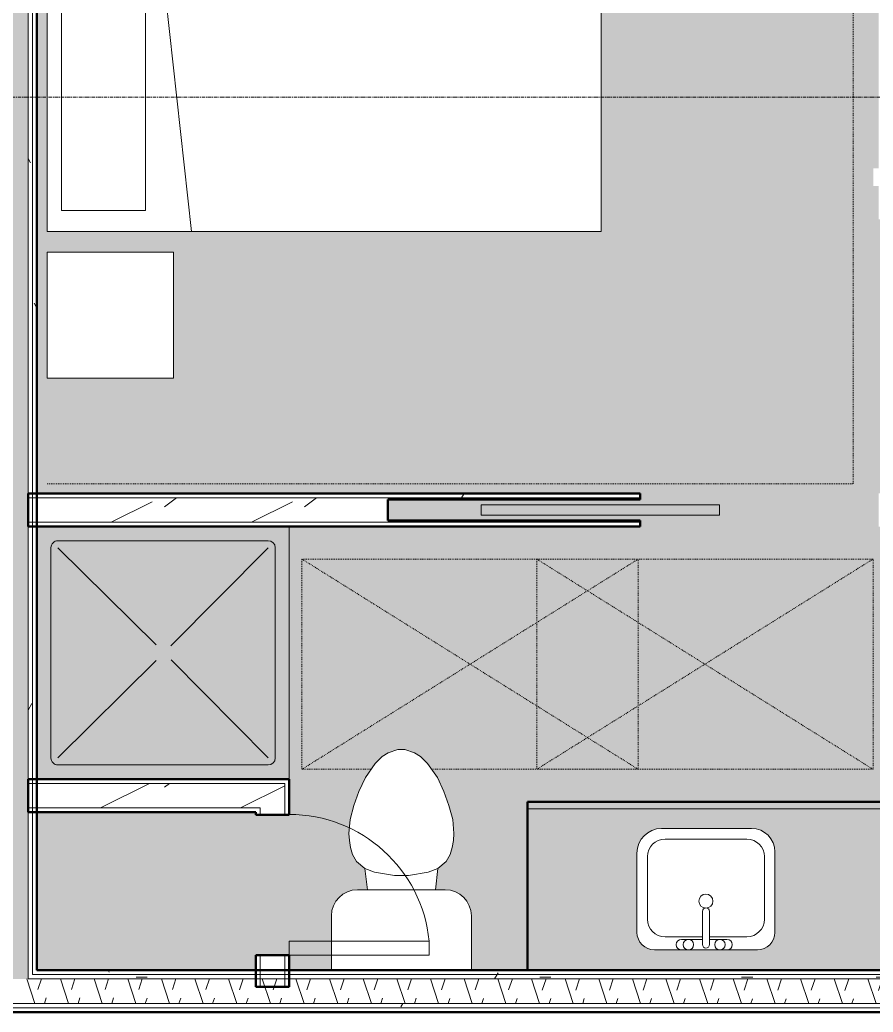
# Model space of a CAD drawing. Header units: inches. Extents: x -4294 to -464, y 9706 to 12475.
# Drawn here: x -3338.2 to -3216.4, y 11716.6 to 11858.2 of the extents above; entities that cross this region are included whole.
import ezdxf

# ---------------------------------------------------------------- set-up
doc = ezdxf.new("R2010")
doc.units = ezdxf.units.IN
doc.header["$MEASUREMENT"] = 0
doc.linetypes.add('Dash', pattern=[0.25, 0.125, -0.125])
doc.linetypes.add('Grid Line 1_2_', pattern=[0.875, 0.5, -0.125, 0.125, -0.125])
for name, color, linetype, lineweight in [('0-1', 7, 'Continuous', 5), ('0-2', 7, 'Continuous', 9), ('A-AREA-PATT-5', 7, 'Continuous', 9), ('A-DOOR-1', 7, 'Continuous', 9), ('A-DOOR-2', 170, 'Continuous', 20), ('A-GENM-HDLN-1', 7, 'Dash', 9), ('A-WALL', 113, 'Continuous', 13), ('A-WALL-4', 250, 'Continuous', 50), ('A-WALL-5', 130, 'Continuous', 13), ('A-WALL-PATT-1', 7, 'Continuous', 9), ('A-WALL-PATT-2', 8, 'Continuous', 9), ('A-WALL-PATT-5', 111, 'Continuous', 9), ('I-FURN-1', 7, 'Continuous', 9), ('I-FURN-HDLN-1', 7, 'Dash', 9), ('I-WALL-2', 2, 'Continuous', 50), ('P-SANR-FIXT-2', 7, 'Continuous', 9), ('Q-CASE-1', 53, 'Continuous', 9), ('Q-CASE-2', 250, 'Continuous', 50), ('Q-CASE-3', 7, 'Continuous', 9), ('S-GRID-1', 1, 'Grid Line 1_2_', 9)]:
    doc.layers.add(name, color=color, linetype=linetype, lineweight=lineweight)
pattern_1 = [(0, (0, 0), (38.4, 9.6), [1.584, -27.216, 1.584, -27.216, -153.6]), (0, (0, 0), (38.4, 9.6), [-57.6, 1.584, -56.016, 1.584, -27.216, -67.2]), (0, (0, 0), (38.4, 9.6), [-144, 1.584, -17.616, 1.584, -46.416]), (120, (14.4, 4.8), (-27.513844, 28.4553755), [1.584, -27.216, 1.584, -27.216, -153.6]), (120, (14.4, 4.8), (-27.513844, 28.4553755), [-57.6, 1.584, -56.016, 1.584, -27.216, -67.2]), (120, (14.4, 4.8), (-27.513844, 28.4553755), [-144, 1.584, -17.616, 1.584, -46.416]), (240, (19.2, 24), (-10.886156, -38.0553755), [1.584, -27.216, 1.584, -27.216, -153.6]), (240, (19.2, 24), (-10.886156, -38.0553755), [-57.6, 1.584, -56.016, 1.584, -27.216, -67.2]), (240, (19.2, 24), (-10.886156, -38.0553755), [-144, 1.584, -17.616, 1.584, -46.416])]
pattern_2 = [(216.87, (7.997, 19.992), (59.9755286, 39.9843071), [9.996, -89.964]), (206.565, (19.992, 13.994), (-19.991807, -19.992219), [22.352, -22.352]), (198.435, (19.992, 3.998), (-39.983821, -19.991955), [12.644, -50.576])]
pattern_3 = [(161.57, (0.6, 0.6), (-4.80033747, -0.00041462), [0, -34.152, 3.792, 0]), (18.43, (-0.6, 0.6), (-4.80033747, 0.00041462), [0, -34.152, 3.792, 0]), (108.43, (0.6, 0.6), (2.39913218, -12.00105099), [11.382, -26.562]), (71.57, (-0.6, 0.6), (2.39913218, 12.00105099), [11.382, -26.562])]

# ---------------------------------------------------------------- blocks, each defined once
blk = doc.blocks.new('Pocket_Door_2385 - 34_ x 80_-1722096-FLOOR PLAN - 2ND FLOOR')
at = {"layer": 'A-DOOR-2'}
for p, q in [((-39.67, -0.75), (-39.67, 0.75)), ((-39.67, 0.75), (-5.67, 0.75)), ((-5.67, 0.75), (-5.67, -0.75)), ((-5.67, -0.75), (-39.67, -0.75))]:
    blk.add_line(p, q, dxfattribs=at)
blk = doc.blocks.new('M_Sink Vanity-Square - 500 x 440mm-1372835-FLOOR PLAN - 2ND FLOOR')
at = {"layer": 'P-SANR-FIXT-2'}
for p, q in [((-5.72, 10.23), (7.14, 10.23)), ((-5.72, 10.23), (7.14, 10.23)), ((-5.22, 8.73), (6.46, 8.73)), ((-9.22, -4.59), (-9.22, 6.73)), ((-9.22, -4.59), (-9.22, 6.73)), ((-7.72, -2.72), (-7.72, 6.23)), ((8.96, 6.23), (8.96, -2.72)), ((10.46, 6.91), (10.46, -4.59)), ((10.46, 6.91), (10.46, -4.59)), ((0.12, -6.33), (0.12, -1.59)), ((1.12, -6.33), (1.12, -1.59)), ((0.12, -5.22), (-5.22, -5.22)), ((-2.88, -5.59), (0.12, -5.59)), ((6.46, -5.22), (1.12, -5.22)), ((1.12, -5.59), (3.62, -5.59)), ((7.96, -7.09), (-6.72, -7.09)), ((7.96, -7.09), (-6.72, -7.09)), ((3.62, -7.09), (-2.88, -7.09))]:
    blk.add_line(p, q, dxfattribs=at)
for centre, radius, start, end in [((-5.72, 6.73), 3.5, 90, 180), ((-5.72, 6.73), 3.5, 90, 180), ((7.14, 6.91), 3.32, 0, 90), ((7.14, 6.91), 3.32, 360, 90), ((-5.22, 6.23), 2.5, 90, 180), ((6.46, 6.23), 2.5, 360, 90), ((0.62, -0.13), 1, 360, 180), ((0.62, -0.13), 1, 180, 0), ((0.62, -1.59), 0.5, 360, 180), ((-5.22, -2.72), 2.5, 180, 270), ((6.46, -2.72), 2.5, 270, 360), ((-6.72, -4.59), 2.5, 180, 270), ((-6.72, -4.59), 2.5, 180, 270), ((-2.88, -6.34), 0.75, 90, 270), ((-1.88, -6.34), 0.75, 360, 180), ((2.62, -6.34), 0.75, 0, 180), ((3.62, -6.34), 0.75, 270, 90), ((7.96, -4.59), 2.5, 270, 0), ((7.96, -4.59), 2.5, 270, 0), ((-1.88, -6.34), 0.75, 180, 0), ((0.62, -6.33), 0.5, 180, 0), ((2.62, -6.34), 0.75, 180, 0)]:
    blk.add_arc(centre, radius, start, end, dxfattribs=at)
blk = doc.blocks.new('Toilet-Domestic-3D - Toilet-Domestic-3D-V14-FLOOR PLAN - 2ND FLOOR')
at = {"layer": 'P-SANR-FIXT-2'}
for p, q in [((-9.98, 19.48), (9.98, 19.48)), ((-9.98, 11.75), (-9.98, 19.48)), ((9.98, 19.48), (9.98, 11.75)), ((6.25, 8.02), (-6.25, 8.02)), ((-4.86, 8.02), (-5.21, 5)), ((4.86, 8.02), (5.21, 5)), ((-1, 6), (-3.84, 5.5)), ((1, 6), (-1, 6)), ((3.84, 5.5), (1, 6)), ((-5.21, 5), (-6.4, 4)), ((-3.84, 5.5), (-5.21, 5)), ((5.21, 5), (3.84, 5.5)), ((6.4, 4), (5.21, 5)), ((-6.97, 3), (-7.24, 2)), ((-6.4, 4), (-6.97, 3)), ((6.97, 3), (6.4, 4)), ((7.24, 2), (6.97, 3)), ((-7.24, 2), (-7.41, 1)), ((7.41, 1), (7.24, 2)), ((-7.41, 1), (-7.5, 0)), ((7.5, 0), (7.41, 1)), ((-7.5, 0), (-7.33, -1.99)), ((7.33, -1.99), (7.5, 0)), ((-7.33, -1.99), (-6.79, -4)), ((6.79, -4), (7.33, -1.99)), ((-6.79, -4), (-6.06, -6)), ((6.06, -6), (6.79, -4)), ((-6.06, -6), (-5.13, -8)), ((5.13, -8), (6.06, -6)), ((-5.13, -8), (-3.74, -10)), ((3.74, -10), (5.13, -8)), ((-3.74, -10), (-2.74, -11)), ((-2.74, -11), (-1.87, -11.5)), ((1.87, -11.5), (2.74, -11)), ((2.74, -11), (3.74, -10)), ((-1.87, -11.5), (-0.5, -12)), ((-0.5, -12), (0.5, -12)), ((0.5, -12), (1.87, -11.5))]:
    blk.add_line(p, q, dxfattribs=at)
for centre, start, end in [((-6.25, 11.75), 180, 270), ((6.25, 11.75), 270, 360)]:
    blk.add_arc(centre, 3.73, start, end, dxfattribs=at)
blk = doc.blocks.new('OD_CW_Base Cabinet - OD_CW_Base Cabinet-1913675-FLOOR PLAN - 2ND FLOOR')
at = {"layer": 'Q-CASE-1'}
h = blk.add_hatch(color=256, dxfattribs=at)
h.paths.add_polyline_path([(40.03, 1), (59.14, 1), (59.14, 24), (0.74, 24), (0.74, 1), (39.87, 1)], flags=0)
h.paths.add_polyline_path([(40.03, 3.8), (27.17, 3.8), (26.31, 3.92), (25.51, 4.25), (24.82, 4.77), (24.29, 5.46), (23.96, 6.26), (23.85, 7.12), (23.85, 18.63), (23.93, 19.27), (24.18, 19.88), (24.58, 20.39), (25.1, 20.79), (25.7, 21.04), (26.35, 21.13), (41.03, 21.13), (41.68, 21.04), (42.28, 20.79), (42.8, 20.39), (43.2, 19.88), (43.45, 19.27), (43.53, 18.36), (43.53, 7.3), (43.41, 6.4), (43.06, 5.55), (42.51, 4.83), (41.78, 4.27), (40.94, 3.92)], flags=0)
blk.add_hatch(color=256, dxfattribs=at).paths.add_polyline_path([(59.14, 0), (59.14, 1), (0.74, 1), (0.74, 0), (58.97, 0)], flags=0)
at = {"layer": 'Q-CASE-2'}
for p, q in [((59.14, 24), (0.74, 24)), ((59.14, 0), (59.14, 24)), ((0.74, 0), (59.14, 0))]:
    blk.add_line(p, q, dxfattribs=at)
at = {"layer": 'Q-CASE-3'}
for p, q in [((0.74, 24), (59.14, 24)), ((59.14, 24), (59.14, 1)), ((0.74, 1), (59.14, 1)), ((59.14, 1), (0.74, 1)), ((59.14, 0), (0.74, 0)), ((59.14, 1), (59.14, 0))]:
    blk.add_line(p, q, dxfattribs=at)
blk = doc.blocks.new('Shower Base-3D - 36_ x 36_-1585791-FLOOR PLAN - 2ND FLOOR')
at = {"layer": 'P-SANR-FIXT-2'}
for p, q in [((-18, -18), (-18, 18)), ((15, 16), (-15, 16)), ((-16, 15), (-16, -15)), ((-1.13, 0.98), (-15, 15)), ((1.01, 1.11), (15, 15)), ((16, -15), (16, 15)), ((-1.12, -1), (-15, -15)), ((0.97, -1.14), (15, -15)), ((-15, -16), (15, -16))]:
    blk.add_line(p, q, dxfattribs=at)
for centre, start, end in [((-15, 15), 90, 180), ((15, 15), 360, 90), ((-15, -15), 180, 270), ((15, -15), 270, 0)]:
    blk.add_arc(centre, 1, start, end, dxfattribs=at)
blk = doc.blocks.new('Single-Flush - CLOSET-1720159-FLOOR PLAN - 2ND FLOOR')
at = {"layer": 'A-DOOR-1'}
blk.add_arc((10, 2.37), 20.07, 95.7201, 180, dxfattribs=at)
at = {"layer": 'A-DOOR-2'}
for p, q in [((8, 2.37), (8, 22.34)), ((10, 22.34), (8, 22.34)), ((10, 2.37), (10, 22.34)), ((10, 2.37), (8, 2.37))]:
    blk.add_line(p, q, dxfattribs=at)
blk = doc.blocks.new('ADA Clearances - 30_x48_-V15-FLOOR PLAN - 2ND FLOOR')
at = {"layer": 'A-GENM-HDLN-1'}
for p, q in [((15, -24), (-15, 24)), ((-15, -24), (15, 24)), ((15, 24), (-15, 24)), ((-15, 24), (-15, 14.12)), ((15, -24), (15, 24)), ((-15, 5.48), (-15, -24)), ((-15, -24), (15, -24))]:
    blk.add_line(p, q, dxfattribs=at)
blk = doc.blocks.new('ADA Clearances - 30_x48_-2253128-FLOOR PLAN - 2ND FLOOR')
at = {"layer": 'A-GENM-HDLN-1'}
for p, q in [((15, -24), (-15, 24)), ((-15, -24), (15, 24)), ((15, 24), (-15, 24)), ((-15, 24), (-15, -24)), ((15, -24), (15, 24)), ((-15, -24), (15, -24))]:
    blk.add_line(p, q, dxfattribs=at)
blk = doc.blocks.new('Bed-Standard - Queen 60_ x 79_-V17-FLOOR PLAN - 2ND FLOOR')
at = {"layer": 'I-FURN-1'}
for p, q in [((40.69, 37.7), (-19.31, 37.7)), ((-19.31, 37.7), (-19.31, -41.3)), ((40.69, -41.3), (40.69, 37.7)), ((-16.31, 35.7), (-16.31, 23.7)), ((-16.31, 35.7), (37.69, 35.7)), ((37.69, 35.7), (37.69, 23.7)), ((40.69, 23.7), (-19.31, 17.13)), ((-16.31, 23.7), (37.69, 23.7)), ((-19.31, -41.3), (40.69, -41.3))]:
    blk.add_line(p, q, dxfattribs=at)
at = {"layer": 'I-FURN-HDLN-1'}
for p, q in [((-55.31, 37.7), (-55.31, -77.3)), ((-55.31, -77.3), (64.69, -77.3))]:
    blk.add_line(p, q, dxfattribs=at)
blk = doc.blocks.new('Table-Night Stand - 18_ x 18_ x 24_-1352623-FLOOR PLAN - 2ND FLOOR')
at = {"layer": 'I-FURN-1'}
for p, q in [((18.15, 18), (0.15, 18)), ((0.15, 18), (0.15, 0)), ((18.15, 0), (18.15, 18)), ((0.15, 0), (18.15, 0))]:
    blk.add_line(p, q, dxfattribs=at)
blk = doc.blocks.new('CTR - 1st Phase - Unit Layouts_rvt-1-FLOOR PLAN - 2ND FLOOR')
at = {"layer": 'A-WALL-PATT-1'}
h = blk.add_hatch(dxfattribs=at)
h.set_pattern_fill('FP_1', color=256, style=0, pattern_type=2)
h.set_pattern_definition(pattern_1)
h.paths.add_polyline_path([(-3207.32, 11790.03), (-3207.32, 11790.65), (-3215.65, 11790.65), (-3215.65, 11790.03)], flags=0)
h.paths.add_polyline_path([(-3249.65, 11790.03), (-3249.65, 11790.65), (-3335.72, 11790.65), (-3335.72, 11790.03), (-3255.25, 11790.03)], flags=0)
h = blk.add_hatch(dxfattribs=at)
h.set_pattern_fill('FP_1', color=256, style=0, pattern_type=2)
h.set_pattern_definition(pattern_1)
h.paths.add_polyline_path([(-3215.65, 11785.9), (-3207.32, 11785.9), (-3207.33, 11786.53), (-3215.65, 11786.53)], flags=0)
h.paths.add_polyline_path([(-3249.65, 11785.9), (-3249.65, 11786.53), (-3335.72, 11786.52), (-3335.72, 11785.9), (-3255.25, 11785.9)], flags=0)
at = {"layer": 'A-WALL-PATT-2'}
h = blk.add_hatch(dxfattribs=at)
h.set_pattern_fill('FP_2', color=256, style=0, pattern_type=2)
h.set_pattern_definition(pattern_2)
h.paths.add_polyline_path([(-3215.65, 11786.53), (-3206.7, 11786.58), (-3206.7, 11790.03), (-3215.65, 11790.03)], flags=0)
h.paths.add_polyline_path([(-3335.72, 11786.53), (-3249.65, 11786.53), (-3249.65, 11786.78), (-3285.65, 11786.78), (-3285.65, 11789.78), (-3249.65, 11789.78), (-3249.65, 11790.03), (-3335.72, 11790.02), (-3335.72, 11786.54)], flags=0)
h = blk.add_hatch(dxfattribs=at)
h.set_pattern_fill('FP_2', color=256, style=0, pattern_type=2)
h.set_pattern_definition(pattern_2)
h.paths.add_polyline_path([(-3311.9, 11745.78), (-3300.35, 11745.78), (-3300.35, 11749.28), (-3335.72, 11749.28), (-3335.72, 11745.78)], flags=0)
at = {"layer": 'A-WALL-4'}
for p, q in [((-3249.65, 11790.65), (-3336.97, 11790.65)), ((-3336.97, 11790.65), (-3336.97, 11785.9)), ((-3285.65, 11786.78), (-3285.65, 11789.78)), ((-3285.65, 11789.78), (-3249.65, 11789.78)), ((-3249.65, 11789.78), (-3249.65, 11790.65)), ((-3249.65, 11786.78), (-3285.65, 11786.78)), ((-3249.65, 11785.9), (-3249.65, 11786.78)), ((-3336.97, 11785.9), (-3249.65, 11785.9)), ((-3299.72, 11749.9), (-3336.97, 11749.9)), ((-3336.97, 11749.9), (-3336.97, 11745.15)), ((-3299.72, 11749.28), (-3299.72, 11749.9)), ((-3299.72, 11745.15), (-3299.72, 11749.28)), ((-3336.97, 11745.15), (-3304.47, 11745.15)), ((-3304.47, 11745.15), (-3304.47, 11744.78)), ((-3304.47, 11744.78), (-3299.72, 11744.78)), ((-3299.72, 11744.78), (-3299.72, 11745.15)), ((-3299.72, 11724.78), (-3304.47, 11724.78)), ((-3304.47, 11724.78), (-3304.47, 11720.27)), ((-3299.72, 11720.27), (-3299.72, 11724.78)), ((-3304.47, 11720.27), (-3299.72, 11720.27))]:
    blk.add_line(p, q, dxfattribs=at)
at = {"layer": 'A-WALL-5'}
for p, q in [((-3336.97, 11790.03), (-3249.65, 11790.03)), ((-3336.97, 11786.53), (-3249.65, 11786.53)), ((-3300.35, 11749.28), (-3336.97, 11749.28)), ((-3300.35, 11749.28), (-3300.35, 11745.78)), ((-3303.85, 11745.78), (-3336.97, 11745.78)), ((-3303.85, 11745.15), (-3303.85, 11745.78)), ((-3303.85, 11745.78), (-3303.85, 11745.15)), ((-3300.35, 11745.78), (-3300.35, 11745.15)), ((-3303.85, 11745.15), (-3303.85, 11744.78)), ((-3300.35, 11745.15), (-3300.35, 11744.78)), ((-3303.85, 11724.78), (-3303.85, 11720.27)), ((-3300.35, 11724.78), (-3300.35, 11720.27))]:
    blk.add_line(p, q, dxfattribs=at)
at = {"layer": '0-2'}
for name, p, rotation in [('Bed-Standard - Queen 60_ x 79_-V17-FLOOR PLAN - 2ND FLOOR', (-3296.54, 11847.32), 89.99999999998352), ('Table-Night Stand - 18_ x 18_ x 24_-1352623-FLOOR PLAN - 2ND FLOOR', (-3316.25, 11806.93), 89.99999999998352), ('Shower Base-3D - 36_ x 36_-1585791-FLOOR PLAN - 2ND FLOOR', (-3317.72, 11767.9), 180), ('ADA Clearances - 30_x48_-V15-FLOOR PLAN - 2ND FLOOR', (-3273.92, 11766.28), 89.99999999999767), ('ADA Clearances - 30_x48_-2253128-FLOOR PLAN - 2ND FLOOR', (-3240.42, 11766.28), 89.99999999999767), ('Toilet-Domestic-3D - Toilet-Domestic-3D-V14-FLOOR PLAN - 2ND FLOOR', (-3283.72, 11742.12), 180), ('OD_CW_Base Cabinet - OD_CW_Base Cabinet-1913675-FLOOR PLAN - 2ND FLOOR', (-3206.59, 11746.64), 180), ('Single-Flush - CLOSET-1720159-FLOOR PLAN - 2ND FLOOR', (-3302.1, 11734.78), 269.9999999999903)]:
    blk.add_blockref(name, p, dxfattribs=dict(at, rotation=rotation))
for name, p in [('Pocket_Door_2385 - 34_ x 80_-1722096-FLOOR PLAN - 2ND FLOOR', (-3232.65, 11788.28)), ('M_Sink Vanity-Square - 500 x 440mm-1372835-FLOOR PLAN - 2ND FLOOR', (-3240.89, 11732.61))]:
    blk.add_blockref(name, p, dxfattribs=at)
blk = doc.blocks.new('CTR - 1st Phase - Shell_rvt-1-FLOOR PLAN - 2ND FLOOR')
at = {"layer": 'S-GRID-1'}
blk.add_line((-464.45, 11847.19), (-4232.19, 11847.19), dxfattribs=at)

msp = doc.modelspace()

# ---------------------------------------------------------------- hatches: boundary and pattern name
at = {"layer": 'A-AREA-PATT-5'}
h = msp.add_hatch(color=256, dxfattribs=at)
h.paths.add_polyline_path([(-3319.4779, 11722.6394), (-3304.4737, 11722.644), (-3304.4737, 11724.7799), (-3299.7237, 11724.7799), (-3299.7237, 11722.6394), (-3265.7237, 11722.644), (-3265.7237, 11746.644), (-3207.3237, 11746.644), (-3207.3237, 11785.9049), (-3215.6469, 11785.9049), (-3215.6469, 11790.6549), (-3202.5737, 11790.6549), (-3202.5737, 11751.1549), (-3200.6258, 11751.1549), (-3200.6258, 11752.7591), (-3200.8758, 11752.7591), (-3200.8758, 11788.7591), (-3200.6258, 11788.7591), (-3200.6258, 11827.1549), (-3202.5737, 11827.1549), (-3202.5737, 11826.6549), (-3207.3237, 11826.6549), (-3207.3237, 11829.7567), (-3215.6469, 11829.7567), (-3215.6469, 11834.5067), (-3216.3969, 11834.5067), (-3216.3969, 11837.0067), (-3215.6469, 11837.0067), (-3215.6469, 11874.2567), (-3214.2719, 11874.2567), (-3214.2719, 11909.2567), (-3215.6469, 11909.2567), (-3215.6469, 11909.5067), (-3216.3969, 11909.5067), (-3216.3969, 11912.0067), (-3335.7237, 11912.0067), (-3335.7237, 11790.6549), (-3249.6469, 11790.6549), (-3249.6469, 11789.7799), (-3285.6469, 11789.7799), (-3285.6469, 11786.7799), (-3249.6469, 11786.7799), (-3249.6469, 11785.9049), (-3335.7237, 11785.9049), (-3335.7237, 11749.9049), (-3299.7237, 11749.9049), (-3299.7237, 11744.7799), (-3304.4737, 11744.7799), (-3304.4737, 11745.1549), (-3335.7237, 11745.1549), (-3335.7237, 11722.6394)], flags=0)
h.paths.add_polyline_path([(-3284.3375, 11722.644), (-3293.7, 11722.644), (-3293.7, 11730.3702), (-3293.573, 11731.3346), (-3293.2007, 11732.2333), (-3292.6086, 11733.005), (-3291.8368, 11733.5972), (-3290.9382, 11733.9695), (-3289.8974, 11734.0964), (-3288.5854, 11734.0964), (-3288.9331, 11737.1202), (-3290.1249, 11738.1202), (-3290.6916, 11739.1202), (-3291.0513, 11740.6406), (-3291.1366, 11741.124), (-3291.205, 11742.3348), (-3291.0494, 11744.1126), (-3290.3126, 11746.6668), (-3289.7835, 11748.1202), (-3288.8509, 11750.1202), (-3287.4635, 11752.1202), (-3286.4635, 11753.1202), (-3285.5975, 11753.6202), (-3284.2237, 11754.1202), (-3283.2237, 11754.1202), (-3281.85, 11753.6202), (-3280.984, 11753.1202), (-3279.984, 11752.1202), (-3278.5965, 11750.1202), (-3277.4491, 11747.5299), (-3276.8176, 11745.6785), (-3276.398, 11744.1126), (-3276.2237, 11742.1202), (-3276.4052, 11740.5894), (-3276.4879, 11740.1202), (-3276.7558, 11739.1202), (-3277.3226, 11738.1202), (-3278.5144, 11737.1202), (-3278.8621, 11734.0964), (-3277.4737, 11734.0964), (-3276.5093, 11733.9695), (-3275.6106, 11733.5972), (-3274.8389, 11733.005), (-3274.2467, 11732.2333), (-3273.8745, 11731.3346), (-3273.7475, 11730.3702), (-3273.7475, 11722.644), (-3278.8621, 11722.644)], flags=0)
h.paths.add_polyline_path([(-3143.1237, 11742.5894), (-3144.8737, 11742.5894), (-3144.8737, 11778.5894), (-3143.1237, 11778.5894), (-3143.1237, 11742.9644)], flags=0)
h.paths.add_polyline_path([(-3144.9947, 11740.5894), (-3143.7487, 11740.6406), (-3143.7487, 11740.6519), (-3143.1237, 11740.6519), (-3143.1237, 11742.5894), (-3141.1237, 11742.5894), (-3141.1237, 11743.5894), (-3140.1237, 11743.5894), (-3140.1237, 11994.9745), (-3156.2487, 11994.9745), (-3156.2487, 12012.9745), (-3152.2487, 12012.9745), (-3152.2487, 12048.9745), (-3156.2487, 12048.9745), (-3156.2487, 12066.9745), (-3140.1237, 12066.9745), (-3140.1237, 12076.8468), (-3141.0737, 12076.8468), (-3141.0737, 12081.5968), (-3140.1237, 12081.5968), (-3140.1237, 12109.7144), (-3172.3713, 12109.7144), (-3172.3713, 12081.5968), (-3171.0737, 12081.5968), (-3171.0737, 12076.8468), (-3177.1213, 12076.8468), (-3177.1213, 12109.7144), (-3304.2223, 12109.7144), (-3304.2223, 12108.4019), (-3308.9723, 12108.4019), (-3308.9723, 12109.7144), (-3335.7237, 12109.7144), (-3335.7237, 12077.7769), (-3308.9723, 12077.7769), (-3308.9723, 12078.4019), (-3304.2223, 12078.4019), (-3304.2223, 12073.0269), (-3311.7237, 12073.0269), (-3311.7237, 11940.7567), (-3222.6237, 11940.7567), (-3222.6237, 11948.7567), (-3186.8737, 11948.7567), (-3186.8737, 11940.7567), (-3182.1237, 11940.7567), (-3182.1237, 11829.7567), (-3202.5737, 11829.7567), (-3202.5737, 11828.6549), (-3200.6258, 11828.6549), (-3200.6045, 11829.6549), (-3199.3758, 11829.6549), (-3199.3758, 11828.6549), (-3199.1026, 11828.6549), (-3199.1026, 11827.1549), (-3199.3758, 11827.1549), (-3199.3758, 11788.7591), (-3199.1258, 11788.7591), (-3199.1258, 11786.4209), (-3198.9487, 11786.4209), (-3198.9487, 11786.1407), (-3198.8758, 11786.087), (-3198.8758, 11785.7657), (-3198.6258, 11785.8138), (-3198.6258, 11788.0162), (-3198.3758, 11787.9614), (-3198.3758, 11785.0238), (-3198.6258, 11785.074), (-3198.6258, 11785.4121), (-3198.8758, 11785.4118), (-3198.8758, 11785.0371), (-3198.9487, 11785.0371), (-3198.9487, 11784.9209), (-3199.1258, 11784.9209), (-3199.1258, 11756.5973), (-3198.9487, 11756.5973), (-3198.9487, 11755.0973), (-3199.1258, 11755.0973), (-3199.1258, 11752.7591), (-3199.3758, 11752.7591), (-3199.3758, 11751.1549), (-3199.1026, 11751.1549), (-3199.1026, 11749.6549), (-3199.3758, 11749.6549), (-3199.3971, 11748.6549), (-3200.6258, 11748.6549), (-3200.6258, 11749.6549), (-3202.5737, 11749.6549), (-3202.5737, 11743.5894), (-3181.1237, 11743.5894), (-3181.1237, 11742.5894), (-3179.1237, 11742.5894), (-3179.1237, 11740.6519), (-3178.4987, 11740.6406), (-3178.4987, 11740.5894), (-3171.8122, 11740.5894)], flags=0)
h.paths.add_polyline_path([(-3334.249, 11807.0749), (-3334.249, 11825.0749), (-3316.249, 11825.0749), (-3316.249, 11807.0749), (-3332.2189, 11807.0749)], flags=0)
h.paths.add_polyline_path([(-3334.249, 11828.0067), (-3334.249, 11888.0067), (-3255.249, 11888.0067), (-3255.249, 11828.0067), (-3330.6617, 11828.0067)], flags=0)
h.paths.add_polyline_path([(-3186.8737, 11834.5067), (-3186.8737, 11912.0067), (-3210.1469, 11912.0067), (-3210.1469, 11909.5067), (-3210.8969, 11909.5067), (-3210.8969, 11909.2567), (-3212.8969, 11909.2567), (-3212.8969, 11872.2567), (-3214.2719, 11872.2567), (-3214.2719, 11837.2567), (-3210.8969, 11837.2567), (-3210.8969, 11837.0067), (-3210.1469, 11837.0067), (-3210.1469, 11834.5067), (-3187.8619, 11834.5067)], flags=0)
h.paths.add_polyline_path([(-3325.9748, 11891.0067), (-3334.249, 11891.0067), (-3334.249, 11909.0067), (-3316.249, 11909.0067), (-3316.249, 11891.0067)], flags=0)
h.paths.add_polyline_path([(-3197.2735, 11916.7567), (-3186.8737, 11916.7567), (-3186.8737, 11918.7567), (-3222.6237, 11918.7567), (-3222.6237, 11916.7567), (-3201.6441, 11916.7567)], flags=0)
h.paths.add_polyline_path([(-3243.2487, 11985.4642), (-3247.2487, 11985.4642), (-3247.2487, 12069.4642), (-3212.2487, 12069.4642), (-3212.2487, 12063.4642), (-3211.2487, 12063.4642), (-3211.2487, 11991.4642), (-3212.2487, 11991.4642), (-3212.2487, 11985.4642), (-3239.7487, 11985.4642)], flags=0)
h.paths.add_polyline_path([(-3171.8122, 12000.4642), (-3196.2487, 12000.4642), (-3196.2487, 12060.4642), (-3166.2487, 12060.4642), (-3166.2487, 12000.4642)], flags=0)
h.paths.add_polyline_path([(-3312.7237, 12081.4019), (-3334.1348, 12081.4019), (-3334.1348, 12106.4019), (-3308.1348, 12106.4019), (-3308.1348, 12081.4019), (-3311.902, 12081.4019)], flags=0)
h.paths.add_polyline_path([(-3160.8152, 12082.9968), (-3160.8152, 12083.4968), (-3170.3237, 12083.4968), (-3170.3237, 12108.7468), (-3142.3237, 12108.7468), (-3142.3237, 12083.4968), (-3143.3365, 12083.4968), (-3143.374, 12082.9968), (-3144.061, 12082.9968), (-3144.061, 12083.4968), (-3160.3323, 12083.4968), (-3160.3572, 12082.9968), (-3160.7902, 12082.9968)], flags=0)
at = {"layer": 'A-WALL-PATT-5'}
h = msp.add_hatch(dxfattribs=at)
h.set_pattern_fill('FP_4', color=256, style=0, pattern_type=2)
h.set_pattern_definition(pattern_3)
h.paths.add_polyline_path([(-3336.9737, 11721.3894), (-3336.9737, 12109.9644), (-3340.4737, 12109.9644), (-3340.4737, 11721.3894), (-3339.4664, 11721.3894)], flags=0)
h = msp.add_hatch(dxfattribs=at)
h.set_pattern_fill('FP_1', color=256, style=0, pattern_type=2)
h.set_pattern_definition(pattern_1)
h.paths.add_polyline_path([(-3336.9737, 11722.0144), (-3336.3487, 11722.0144), (-3336.3487, 11912.6317), (-3336.9737, 11912.6317), (-3336.9737, 11722.6394)], flags=0)
h.paths.add_polyline_path([(-3336.9737, 11916.1317), (-3336.3487, 11916.1317), (-3336.3487, 12109.9644), (-3336.9737, 12109.9644), (-3336.9737, 12031.2795)], flags=0)
h = msp.add_hatch(dxfattribs=at)
h.set_pattern_fill('FP_1', color=256, style=0, pattern_type=2)
h.set_pattern_definition(pattern_1)
h.paths.add_polyline_path([(-3335.7237, 11722.6394), (-3335.7237, 11912.6317), (-3336.3487, 11912.6317), (-3336.3487, 11722.6394)], flags=0)
h.paths.add_polyline_path([(-3335.7237, 11916.1317), (-3335.7237, 12109.9644), (-3336.3487, 12109.9644), (-3336.3487, 11916.1317)], flags=0)
h = msp.add_hatch(dxfattribs=at)
h.set_pattern_fill('FP_4', color=256, style=0, pattern_type=2)
h.set_pattern_definition(pattern_3)
h.paths.add_polyline_path([(-3265.7237, 11717.8894), (-3202.5737, 11717.8894), (-3202.5737, 11721.3894), (-3340.4737, 11721.3894), (-3340.4737, 11717.8894), (-3284.3375, 11717.8894)], flags=0)
h = msp.add_hatch(dxfattribs=at)
h.set_pattern_fill('FP_1', color=256, style=0, pattern_type=2)
h.set_pattern_definition(pattern_1)
h.paths.add_polyline_path([(-3207.3237, 11721.3894), (-3206.0737, 11721.3894), (-3206.0737, 11722.0144), (-3336.9737, 11722.0144), (-3336.9737, 11721.3894), (-3215.4264, 11721.3894)], flags=0)
h = msp.add_hatch(dxfattribs=at)
h.set_pattern_fill('FP_1', color=256, style=0, pattern_type=2)
h.set_pattern_definition(pattern_1)
h.paths.add_polyline_path([(-3207.3237, 11722.0144), (-3206.6987, 11722.0144), (-3206.6987, 11722.6394), (-3336.3487, 11722.6394), (-3336.3487, 11722.0144), (-3215.4264, 11722.0144)], flags=0)
h = msp.add_hatch(dxfattribs=at)
h.set_pattern_fill('FP_1', color=256, style=0, pattern_type=2)
h.set_pattern_definition(pattern_1)
h.paths.add_polyline_path([(-3229.2086, 11717.2644), (-3201.9487, 11717.2644), (-3201.9487, 11717.8894), (-3341.0987, 11717.8894), (-3341.0987, 11717.2644), (-3256.7731, 11717.2644)], flags=0)

# ---------------------------------------------------------------- linework, layer by layer
at = {"layer": 'A-WALL'}
for p, q in [((-3336.9737, 11721.3894), (-3336.9737, 12109.9644)), ((-3336.3487, 11722.0144), (-3336.3487, 12109.9644)), ((-3336.9737, 11721.3894), (-3206.0737, 11721.3894)), ((-3336.3487, 11722.0144), (-3206.6987, 11722.0144)), ((-3341.0987, 11717.2644), (-3201.9487, 11717.2644)), ((-3340.4737, 11717.8894), (-3202.5737, 11717.8894))]:
    msp.add_line(p, q, dxfattribs=at)
at = {"layer": 'I-WALL-2'}
for p, q in [((-3335.7237, 11722.6394), (-3335.7237, 12109.9644)), ((-3207.3237, 11722.6394), (-3335.7237, 11722.6394)), ((-3341.7237, 11716.6394), (-3201.3237, 11716.6394))]:
    msp.add_line(p, q, dxfattribs=at)

# ---------------------------------------------------------------- block references
at = {"layer": '0-1'}
for name in ['CTR - 1st Phase - Shell_rvt-1-FLOOR PLAN - 2ND FLOOR', 'CTR - 1st Phase - Unit Layouts_rvt-1-FLOOR PLAN - 2ND FLOOR']:
    msp.add_blockref(name, (0, 0), dxfattribs=at)

doc.saveas('drawing.dxf')
